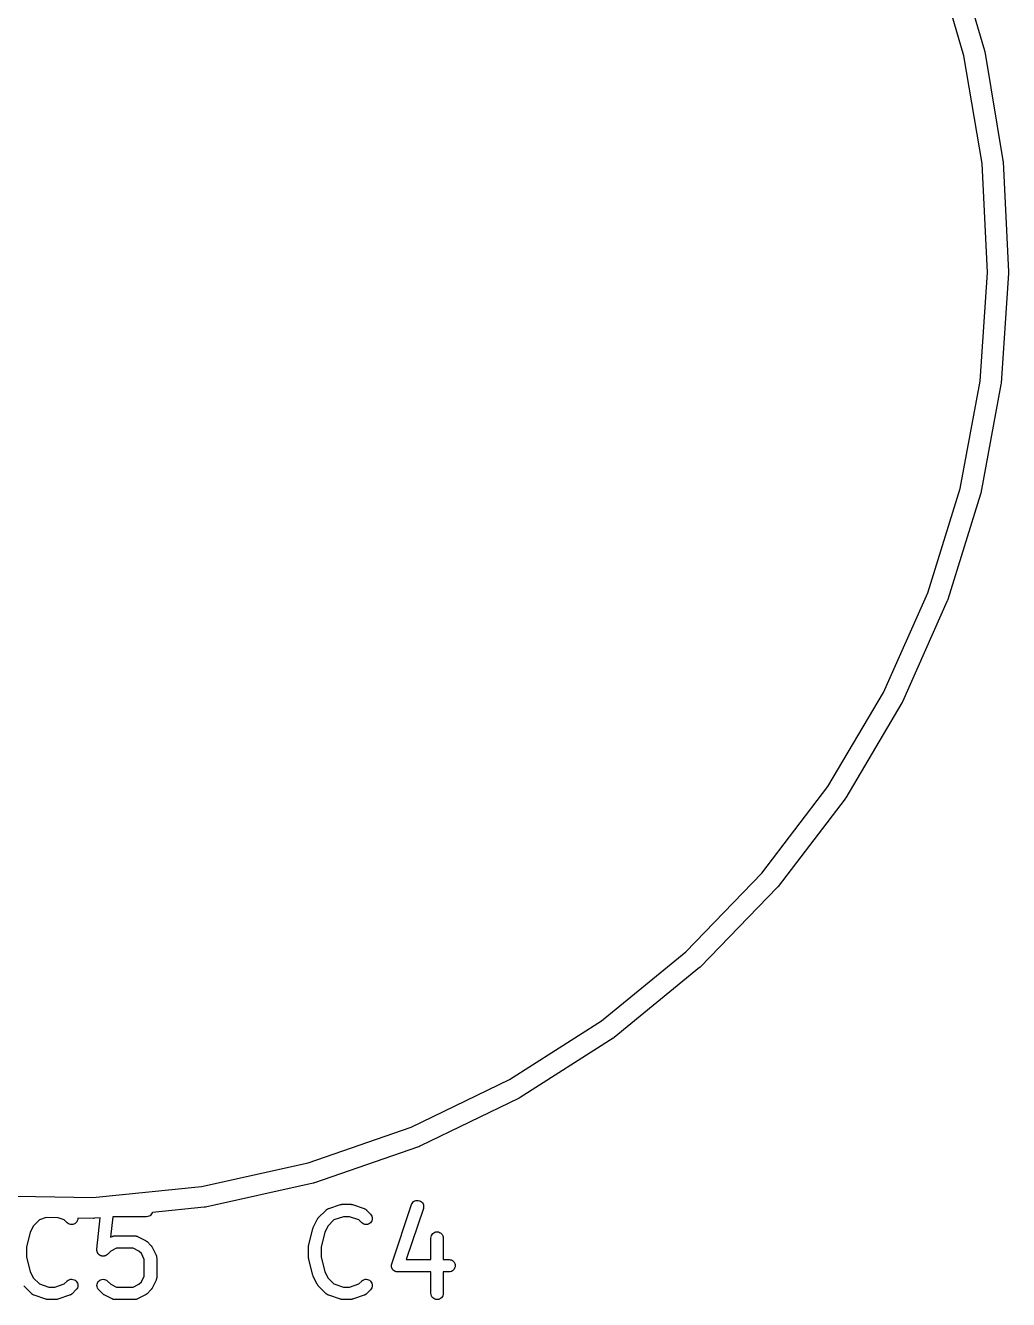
# Model space of a CAD drawing. Extents: x 122.7 to 185.3, y -119.4 to -70.3.
# Drawn here: x 133.9 to 145.76, y -102.38 to -87 of the extents above; entities that cross this region are included whole.
import ezdxf

# ---------------------------------------------------------------- set-up
doc = ezdxf.new("R2010")
doc.units = 0
doc.layers.add('BLACK', color=7, linetype='CONTINUOUS')

msp = doc.modelspace()

# ---------------------------------------------------------------- linework, layer by layer
at = {"layer": 'BLACK', "linetype": 'CONTINUOUS'}
for p, q in [((145.227, -87.3683), (144.859, -86.1035)), ((145.1, -86.0253), (145.473, -87.3044)), ((145.473, -87.3044), (145.473, -87.3044)), ((145.473, -87.3044), (145.473, -87.3045)), ((145.473, -87.3045), (145.476, -87.3169)), ((145.476, -87.3169), (145.476, -87.3179)), ((145.476, -87.3179), (145.477, -87.3189)), ((145.477, -87.3189), (145.698, -88.6327)), ((145.446, -88.6675), (145.227, -87.3683)), ((145.511, -89.9834), (145.446, -88.6675)), ((145.698, -88.6327), (145.699, -88.6455)), ((145.699, -88.6455), (145.699, -88.6465)), ((145.699, -88.6465), (145.699, -88.6475)), ((145.699, -88.6475), (145.765, -89.9782)), ((145.423, -91.2979), (145.511, -89.9834)), ((145.765, -89.993), (145.676, -91.3223)), ((145.765, -89.9782), (145.765, -89.991)), ((145.765, -89.991), (145.765, -89.992)), ((145.765, -89.992), (145.765, -89.993)), ((145.182, -92.593), (145.423, -91.2979)), ((145.674, -91.3371), (145.43, -92.6469)), ((145.676, -91.3225), (145.674, -91.3351)), ((145.674, -91.3351), (145.674, -91.3361)), ((145.674, -91.3361), (145.674, -91.3371)), ((145.676, -91.3223), (145.676, -91.3223)), ((145.676, -91.3223), (145.676, -91.3225)), ((144.791, -93.8512), (145.182, -92.593)), ((145.426, -92.6613), (145.031, -93.9337)), ((145.427, -92.6603), (145.426, -92.6613)), ((145.43, -92.6469), (145.427, -92.6593)), ((145.427, -92.6593), (145.427, -92.6603)), ((144.256, -95.0553), (144.791, -93.8512)), ((145.026, -93.9475), (144.485, -95.1651)), ((145.027, -93.9457), (145.026, -93.9466)), ((145.026, -93.9466), (145.026, -93.9475)), ((145.031, -93.9337), (145.027, -93.9457)), ((143.585, -96.1887), (144.256, -95.0553)), ((144.478, -95.1783), (143.799, -96.3245)), ((144.479, -95.1775), (144.478, -95.1783)), ((144.485, -95.1653), (144.479, -95.1766)), ((144.479, -95.1766), (144.479, -95.1775)), ((144.485, -95.1651), (144.485, -95.1652)), ((144.485, -95.1652), (144.485, -95.1653)), ((142.785, -97.236), (143.585, -96.1887)), ((143.791, -96.3368), (142.983, -97.396)), ((143.792, -96.336), (143.791, -96.3368)), ((143.799, -96.3245), (143.792, -96.3353)), ((143.792, -96.3353), (143.792, -96.336)), ((141.869, -98.1829), (142.785, -97.236)), ((142.973, -97.4072), (142.047, -98.3648)), ((142.974, -97.4065), (142.973, -97.4072)), ((142.983, -97.396), (142.974, -97.4058)), ((142.974, -97.4058), (142.974, -97.4065)), ((140.849, -99.0164), (141.869, -98.1829)), ((142.036, -98.3749), (141.004, -99.2178)), ((142.037, -98.3736), (142.036, -98.3742)), ((142.036, -98.3742), (142.036, -98.3749)), ((142.047, -98.3649), (142.037, -98.3736)), ((142.047, -98.3648), (142.047, -98.3648)), ((142.047, -98.3648), (142.047, -98.3649)), ((139.739, -99.7253), (140.849, -99.0164)), ((140.992, -99.2265), (139.869, -99.9434)), ((140.993, -99.2259), (140.992, -99.2265)), ((140.994, -99.2254), (140.993, -99.2259)), ((141.004, -99.2178), (140.994, -99.2254)), ((138.553, -100.3), (139.739, -99.7253)), ((139.856, -99.9506), (138.657, -100.532)), ((139.857, -99.9501), (139.856, -99.9506)), ((139.858, -99.9497), (139.857, -99.9501)), ((139.869, -99.9434), (139.858, -99.9497)), ((139.869, -99.9434), (139.869, -99.9434)), ((139.869, -99.9434), (139.869, -99.9434)), ((137.308, -100.732), (138.553, -100.3)), ((138.643, -100.537), (137.385, -100.974)), ((138.644, -100.537), (138.643, -100.537)), ((138.645, -100.537), (138.644, -100.537)), ((138.657, -100.532), (138.645, -100.537)), ((138.657, -100.532), (138.657, -100.532)), ((138.657, -100.532), (138.657, -100.532)), ((136.022, -101.016), (137.308, -100.732)), ((134.711, -101.148), (136.022, -101.016)), ((137.37, -100.978), (136.069, -101.266)), ((137.371, -100.978), (137.37, -100.978)), ((137.372, -100.978), (137.371, -100.978)), ((137.385, -100.974), (137.372, -100.978)), ((137.385, -100.974), (137.385, -100.974)), ((137.385, -100.974), (137.385, -100.974)), ((133.394, -101.126), (134.711, -101.148)), ((135.427, -101.335), (135.42, -101.348)), ((135.429, -101.331), (135.427, -101.335)), ((136.055, -101.268), (135.429, -101.331)), ((136.056, -101.268), (136.055, -101.268)), ((136.057, -101.268), (136.056, -101.268)), ((136.069, -101.266), (136.057, -101.268)), ((137.432, -101.396), (137.528, -101.301)), ((137.528, -101.3), (137.53, -101.299)), ((137.528, -101.301), (137.528, -101.3)), ((137.53, -101.299), (137.532, -101.297)), ((137.532, -101.297), (137.536, -101.294)), ((137.536, -101.294), (137.54, -101.291)), ((137.54, -101.291), (137.542, -101.29)), ((137.542, -101.29), (137.544, -101.289)), ((137.544, -101.289), (137.548, -101.287)), ((137.548, -101.287), (137.553, -101.284)), ((137.553, -101.284), (137.555, -101.284)), ((137.555, -101.284), (137.557, -101.283)), ((137.557, -101.283), (137.7, -101.235)), ((137.7, -101.235), (137.701, -101.235)), ((137.701, -101.235), (137.705, -101.234)), ((137.705, -101.234), (137.709, -101.233)), ((137.709, -101.233), (137.712, -101.233)), ((137.712, -101.233), (137.715, -101.232)), ((137.715, -101.232), (137.719, -101.232)), ((137.719, -101.232), (137.724, -101.231)), ((137.724, -101.231), (137.819, -101.231)), ((137.819, -101.231), (137.82, -101.231)), ((137.82, -101.231), (137.824, -101.232)), ((137.824, -101.232), (137.828, -101.232)), ((137.828, -101.232), (137.831, -101.233)), ((137.831, -101.233), (137.834, -101.233)), ((137.834, -101.233), (137.838, -101.234)), ((137.838, -101.234), (137.843, -101.235)), ((137.843, -101.235), (137.985, -101.283)), ((137.985, -101.283), (137.986, -101.283)), ((137.986, -101.283), (137.988, -101.284)), ((137.988, -101.284), (137.991, -101.285)), ((137.991, -101.285), (137.995, -101.287)), ((137.995, -101.287), (138, -101.289)), ((138, -101.289), (138.001, -101.291)), ((138.001, -101.291), (138.003, -101.292)), ((138.003, -101.292), (138.007, -101.295)), ((138.007, -101.295), (138.012, -101.298)), ((138.012, -101.298), (138.013, -101.3)), ((138.013, -101.3), (138.015, -101.301)), ((138.015, -101.301), (138.062, -101.349)), ((138.319, -101.949), (138.557, -101.235)), ((138.7, -101.282), (138.494, -101.898)), ((138.557, -101.235), (138.558, -101.234)), ((138.558, -101.234), (138.564, -101.221)), ((138.564, -101.221), (138.572, -101.209)), ((138.572, -101.209), (138.583, -101.199)), ((138.583, -101.199), (138.596, -101.191)), ((138.596, -101.191), (138.609, -101.186)), ((138.609, -101.186), (138.624, -101.184)), ((138.624, -101.184), (138.638, -101.184)), ((138.638, -101.184), (138.653, -101.188)), ((138.653, -101.188), (138.666, -101.194)), ((138.666, -101.194), (138.678, -101.202)), ((138.678, -101.202), (138.688, -101.213)), ((138.688, -101.213), (138.696, -101.225)), ((138.696, -101.225), (138.701, -101.239)), ((138.703, -101.268), (138.7, -101.282)), ((138.701, -101.239), (138.703, -101.254)), ((138.703, -101.254), (138.703, -101.268)), ((134.065, -101.42), (133.991, -101.494)), ((134.146, -101.393), (134.065, -101.42)), ((134.291, -101.395), (134.146, -101.393)), ((134.365, -101.42), (134.291, -101.395)), ((134.4, -101.455), (134.365, -101.42)), ((134.412, -101.464), (134.4, -101.455)), ((134.425, -101.471), (134.412, -101.464)), ((134.439, -101.475), (134.425, -101.471)), ((134.453, -101.477), (134.439, -101.475)), ((134.468, -101.475), (134.453, -101.477)), ((134.482, -101.471), (134.468, -101.475)), ((134.495, -101.464), (134.482, -101.471)), ((134.506, -101.455), (134.495, -101.464)), ((134.515, -101.444), (134.506, -101.455)), ((134.522, -101.431), (134.515, -101.444)), ((134.527, -101.417), (134.522, -101.431)), ((134.528, -101.402), (134.527, -101.417)), ((134.714, -101.402), (134.528, -101.399)), ((134.528, -101.399), (134.528, -101.402)), ((134.715, -101.402), (134.714, -101.402)), ((134.716, -101.402), (134.715, -101.402)), ((134.729, -101.401), (134.716, -101.402)), ((134.798, -101.394), (134.729, -101.401)), ((134.76, -101.775), (134.798, -101.394)), ((134.95, -101.381), (134.925, -101.63)), ((135.358, -101.381), (134.95, -101.381)), ((135.373, -101.38), (135.358, -101.381)), ((135.387, -101.376), (135.373, -101.38)), ((135.4, -101.369), (135.387, -101.376)), ((135.411, -101.36), (135.4, -101.369)), ((135.42, -101.348), (135.411, -101.36)), ((137.371, -101.511), (137.418, -101.416)), ((137.418, -101.416), (137.419, -101.415)), ((137.419, -101.415), (137.421, -101.411)), ((137.421, -101.411), (137.423, -101.408)), ((137.423, -101.408), (137.425, -101.405)), ((137.425, -101.405), (137.427, -101.402)), ((137.427, -101.402), (137.43, -101.399)), ((137.43, -101.399), (137.432, -101.396)), ((137.621, -101.42), (137.547, -101.494)), ((137.736, -101.381), (137.621, -101.42)), ((137.807, -101.381), (137.736, -101.381)), ((137.921, -101.42), (137.807, -101.381)), ((137.956, -101.455), (137.921, -101.42)), ((137.968, -101.464), (137.956, -101.455)), ((137.981, -101.471), (137.968, -101.464)), ((137.995, -101.475), (137.981, -101.471)), ((138.009, -101.477), (137.995, -101.475)), ((138.024, -101.475), (138.009, -101.477)), ((138.038, -101.471), (138.024, -101.475)), ((138.051, -101.464), (138.038, -101.471)), ((138.062, -101.455), (138.051, -101.464)), ((138.062, -101.349), (138.063, -101.349)), ((138.071, -101.444), (138.062, -101.455)), ((138.063, -101.349), (138.072, -101.361)), ((138.078, -101.431), (138.071, -101.444)), ((138.072, -101.361), (138.079, -101.374)), ((138.083, -101.417), (138.078, -101.431)), ((138.079, -101.374), (138.083, -101.388)), ((138.083, -101.388), (138.084, -101.402)), ((138.084, -101.402), (138.083, -101.417)), ((133.953, -101.571), (133.909, -101.744)), ((133.991, -101.494), (133.953, -101.571)), ((134.925, -101.63), (134.944, -101.62)), ((134.944, -101.62), (134.945, -101.62)), ((134.945, -101.62), (134.947, -101.619)), ((134.947, -101.619), (134.949, -101.618)), ((134.949, -101.618), (134.953, -101.617)), ((134.953, -101.617), (134.958, -101.615)), ((134.958, -101.615), (134.96, -101.614)), ((134.96, -101.614), (134.963, -101.614)), ((134.963, -101.614), (134.968, -101.613)), ((134.968, -101.613), (134.973, -101.612)), ((134.973, -101.612), (134.975, -101.613)), ((134.975, -101.613), (134.977, -101.612)), ((134.977, -101.612), (135.215, -101.612)), ((135.215, -101.612), (135.216, -101.612)), ((135.216, -101.612), (135.218, -101.613)), ((135.218, -101.613), (135.221, -101.613)), ((135.221, -101.613), (135.226, -101.613)), ((135.226, -101.613), (135.231, -101.614)), ((135.231, -101.614), (135.233, -101.615)), ((135.233, -101.615), (135.235, -101.615)), ((135.235, -101.615), (135.24, -101.617)), ((135.24, -101.617), (135.245, -101.618)), ((135.245, -101.618), (135.247, -101.619)), ((135.247, -101.619), (135.249, -101.62)), ((135.249, -101.62), (135.344, -101.668)), ((137.318, -101.717), (137.365, -101.526)), ((137.365, -101.526), (137.365, -101.525)), ((137.365, -101.525), (137.366, -101.525)), ((137.366, -101.525), (137.368, -101.518)), ((137.366, -101.525), (137.366, -101.525)), ((137.368, -101.518), (137.371, -101.512)), ((137.371, -101.512), (137.371, -101.511)), ((137.371, -101.511), (137.371, -101.511)), ((137.509, -101.571), (137.465, -101.744)), ((137.547, -101.494), (137.509, -101.571)), ((138.791, -101.639), (138.793, -101.624)), ((138.791, -101.64), (138.791, -101.639)), ((138.791, -101.898), (138.791, -101.64)), ((138.793, -101.624), (138.798, -101.61)), ((138.798, -101.61), (138.805, -101.597)), ((138.805, -101.597), (138.814, -101.586)), ((138.814, -101.586), (138.825, -101.577)), ((138.825, -101.577), (138.838, -101.57)), ((138.838, -101.57), (138.852, -101.566)), ((138.852, -101.566), (138.867, -101.565)), ((138.867, -101.565), (138.882, -101.566)), ((138.882, -101.566), (138.896, -101.571)), ((138.896, -101.571), (138.908, -101.578)), ((138.908, -101.578), (138.92, -101.587)), ((138.92, -101.587), (138.929, -101.598)), ((138.929, -101.598), (138.936, -101.611)), ((138.936, -101.611), (138.94, -101.625)), ((138.94, -101.625), (138.941, -101.64)), ((138.941, -101.64), (138.941, -101.898)), ((133.909, -101.744), (133.909, -101.869)), ((134.759, -101.782), (134.76, -101.779)), ((134.76, -101.786), (134.759, -101.782)), ((134.76, -101.779), (134.76, -101.775)), ((134.76, -101.79), (134.76, -101.786)), ((134.76, -101.793), (134.76, -101.79)), ((134.761, -101.797), (134.76, -101.793)), ((134.762, -101.8), (134.761, -101.797)), ((134.926, -101.797), (134.887, -101.836)), ((134.995, -101.762), (134.926, -101.797)), ((135.198, -101.762), (134.995, -101.762)), ((135.266, -101.797), (135.198, -101.762)), ((135.296, -101.827), (135.266, -101.797)), ((135.344, -101.668), (135.345, -101.668)), ((135.345, -101.668), (135.348, -101.671)), ((135.348, -101.671), (135.352, -101.673)), ((135.352, -101.673), (135.355, -101.675)), ((135.355, -101.675), (135.357, -101.676)), ((135.357, -101.676), (135.36, -101.679)), ((135.36, -101.679), (135.364, -101.682)), ((135.364, -101.682), (135.411, -101.73)), ((135.411, -101.73), (135.412, -101.73)), ((135.412, -101.73), (135.414, -101.734)), ((135.414, -101.734), (135.417, -101.737)), ((135.417, -101.737), (135.419, -101.739)), ((135.419, -101.739), (135.421, -101.742)), ((135.421, -101.742), (135.423, -101.745)), ((135.423, -101.745), (135.425, -101.749)), ((135.425, -101.749), (135.473, -101.844)), ((137.315, -101.731), (137.316, -101.725)), ((137.315, -101.733), (137.315, -101.731)), ((137.315, -101.734), (137.315, -101.733)), ((137.315, -101.735), (137.315, -101.734)), ((137.315, -101.878), (137.315, -101.735)), ((137.316, -101.725), (137.317, -101.719)), ((137.317, -101.718), (137.318, -101.717)), ((137.317, -101.719), (137.317, -101.718)), ((137.465, -101.744), (137.465, -101.869)), ((133.909, -101.869), (133.953, -102.042)), ((134.762, -101.804), (134.762, -101.8)), ((134.764, -101.807), (134.762, -101.804)), ((134.765, -101.811), (134.764, -101.807)), ((134.767, -101.814), (134.765, -101.811)), ((134.768, -101.818), (134.767, -101.814)), ((134.77, -101.821), (134.768, -101.818)), ((134.772, -101.824), (134.77, -101.821)), ((134.774, -101.827), (134.772, -101.824)), ((134.776, -101.83), (134.774, -101.827)), ((134.779, -101.832), (134.776, -101.83)), ((134.781, -101.835), (134.779, -101.832)), ((134.784, -101.838), (134.781, -101.835)), ((134.786, -101.84), (134.784, -101.838)), ((134.789, -101.842), (134.786, -101.84)), ((134.792, -101.845), (134.789, -101.842)), ((134.795, -101.846), (134.792, -101.845)), ((134.798, -101.848), (134.795, -101.846)), ((134.802, -101.85), (134.798, -101.848)), ((134.805, -101.852), (134.802, -101.85)), ((134.809, -101.853), (134.805, -101.852)), ((134.812, -101.854), (134.809, -101.853)), ((134.816, -101.855), (134.812, -101.854)), ((134.819, -101.856), (134.816, -101.855)), ((134.823, -101.856), (134.819, -101.856)), ((134.826, -101.857), (134.823, -101.856)), ((134.83, -101.857), (134.826, -101.857)), ((134.833, -101.858), (134.83, -101.857)), ((134.837, -101.857), (134.833, -101.858)), ((134.841, -101.857), (134.837, -101.857)), ((134.844, -101.857), (134.841, -101.857)), ((134.848, -101.856), (134.844, -101.857)), ((134.852, -101.855), (134.848, -101.856)), ((134.855, -101.855), (134.852, -101.855)), ((134.859, -101.853), (134.855, -101.855)), ((134.862, -101.852), (134.859, -101.853)), ((134.865, -101.85), (134.862, -101.852)), ((134.869, -101.849), (134.865, -101.85)), ((134.872, -101.847), (134.869, -101.849)), ((134.875, -101.845), (134.872, -101.847)), ((134.878, -101.843), (134.875, -101.845)), ((134.881, -101.841), (134.878, -101.843)), ((134.884, -101.839), (134.881, -101.841)), ((134.887, -101.836), (134.884, -101.839)), ((134.887, -101.836), (134.887, -101.836)), ((135.331, -101.896), (135.296, -101.827)), ((135.331, -102.098), (135.331, -101.896)), ((135.473, -101.844), (135.473, -101.845)), ((135.473, -101.845), (135.474, -101.847)), ((135.474, -101.847), (135.475, -101.849)), ((135.475, -101.849), (135.477, -101.854)), ((135.477, -101.854), (135.478, -101.859)), ((135.478, -101.859), (135.479, -101.861)), ((135.479, -101.861), (135.479, -101.863)), ((135.479, -101.863), (135.48, -101.868)), ((135.48, -101.868), (135.481, -101.873)), ((135.481, -101.873), (135.48, -101.876)), ((135.48, -101.876), (135.481, -101.878)), ((135.481, -101.878), (135.481, -102.116)), ((137.315, -101.879), (137.315, -101.878)), ((137.315, -101.88), (137.315, -101.879)), ((137.316, -101.886), (137.315, -101.88)), ((137.317, -101.892), (137.316, -101.886)), ((137.317, -101.894), (137.317, -101.892)), ((137.317, -101.895), (137.317, -101.894)), ((137.318, -101.896), (137.317, -101.895)), ((137.365, -102.086), (137.318, -101.896)), ((137.465, -101.869), (137.509, -102.042)), ((138.318, -101.954), (138.319, -101.949)), ((138.494, -101.898), (138.791, -101.898)), ((138.941, -101.898), (139.009, -101.898)), ((139.009, -101.898), (139.01, -101.898)), ((139.01, -101.898), (139.025, -101.9)), ((139.025, -101.9), (139.039, -101.904)), ((139.039, -101.904), (139.052, -101.911)), ((139.052, -101.911), (139.063, -101.921)), ((139.063, -101.921), (139.072, -101.932)), ((139.072, -101.932), (139.079, -101.945)), ((139.079, -101.945), (139.083, -101.959)), ((133.953, -102.042), (133.991, -102.119)), ((135.296, -102.167), (135.331, -102.098)), ((137.365, -102.087), (137.365, -102.086)), ((137.368, -102.094), (137.365, -102.087)), ((137.365, -102.087), (137.365, -102.087)), ((137.37, -102.1), (137.368, -102.094)), ((137.37, -102.101), (137.37, -102.1)), ((137.371, -102.102), (137.37, -102.101)), ((137.37, -102.101), (137.37, -102.101)), ((137.418, -102.197), (137.371, -102.102)), ((137.509, -102.042), (137.547, -102.119)), ((138.315, -101.973), (138.316, -101.968)), ((138.316, -101.975), (138.315, -101.973)), ((138.315, -101.978), (138.316, -101.975)), ((138.316, -101.983), (138.315, -101.978)), ((138.316, -101.964), (138.317, -101.961)), ((138.316, -101.968), (138.316, -101.964)), ((138.317, -101.987), (138.316, -101.983)), ((138.317, -101.958), (138.318, -101.954)), ((138.317, -101.961), (138.317, -101.958)), ((138.317, -101.99), (138.317, -101.987)), ((138.318, -101.993), (138.317, -101.99)), ((138.319, -101.997), (138.318, -101.993)), ((138.321, -102.001), (138.319, -101.997)), ((138.322, -102.004), (138.321, -102.001)), ((138.323, -102.006), (138.322, -102.004)), ((138.325, -102.01), (138.323, -102.006)), ((138.328, -102.014), (138.325, -102.01)), ((138.329, -102.016), (138.328, -102.014)), ((138.331, -102.019), (138.329, -102.016)), ((138.334, -102.022), (138.331, -102.019)), ((138.337, -102.026), (138.334, -102.022)), ((138.339, -102.027), (138.337, -102.026)), ((138.341, -102.029), (138.339, -102.027)), ((138.344, -102.032), (138.341, -102.029)), ((138.348, -102.035), (138.344, -102.032)), ((138.35, -102.036), (138.348, -102.035)), ((138.353, -102.038), (138.35, -102.036)), ((138.357, -102.04), (138.353, -102.038)), ((138.361, -102.042), (138.357, -102.04)), ((138.363, -102.043), (138.361, -102.042)), ((138.366, -102.044), (138.363, -102.043)), ((138.37, -102.045), (138.366, -102.044)), ((138.375, -102.046), (138.37, -102.045)), ((138.378, -102.047), (138.375, -102.046)), ((138.38, -102.047), (138.378, -102.047)), ((138.385, -102.048), (138.38, -102.047)), ((138.389, -102.048), (138.385, -102.048)), ((138.39, -102.048), (138.389, -102.048)), ((138.791, -102.048), (138.39, -102.048)), ((138.791, -102.306), (138.791, -102.048)), ((139.009, -102.048), (138.941, -102.048)), ((138.941, -102.048), (138.941, -102.306)), ((139.024, -102.047), (139.009, -102.048)), ((139.038, -102.042), (139.024, -102.047)), ((139.051, -102.036), (139.038, -102.042)), ((139.062, -102.026), (139.051, -102.036)), ((139.072, -102.015), (139.062, -102.026)), ((139.078, -102.002), (139.072, -102.015)), ((139.083, -101.988), (139.078, -102.002)), ((139.083, -101.959), (139.084, -101.974)), ((139.084, -101.974), (139.083, -101.988)), ((133.972, -102.312), (133.876, -102.217)), ((133.991, -102.119), (134.065, -102.193)), ((134.065, -102.193), (134.18, -102.231)), ((134.18, -102.231), (134.251, -102.231)), ((134.251, -102.231), (134.365, -102.193)), ((134.365, -102.193), (134.4, -102.158)), ((134.4, -102.158), (134.401, -102.157)), ((134.401, -102.157), (134.412, -102.148)), ((134.412, -102.148), (134.425, -102.142)), ((134.425, -102.142), (134.44, -102.137)), ((134.44, -102.137), (134.454, -102.136)), ((134.454, -102.136), (134.469, -102.138)), ((134.469, -102.138), (134.483, -102.142)), ((134.483, -102.142), (134.495, -102.149)), ((134.495, -102.149), (134.507, -102.158)), ((134.516, -102.253), (134.506, -102.264)), ((134.507, -102.158), (134.516, -102.17)), ((134.516, -102.17), (134.523, -102.183)), ((134.523, -102.24), (134.516, -102.253)), ((134.523, -102.183), (134.527, -102.197)), ((134.527, -102.226), (134.523, -102.24)), ((134.527, -102.197), (134.528, -102.211)), ((134.528, -102.211), (134.527, -102.226)), ((134.759, -102.21), (134.761, -102.196)), ((134.761, -102.225), (134.759, -102.21)), ((134.761, -102.196), (134.765, -102.182)), ((134.765, -102.239), (134.761, -102.225)), ((134.765, -102.182), (134.772, -102.169)), ((134.771, -102.252), (134.765, -102.239)), ((134.781, -102.263), (134.771, -102.252)), ((134.772, -102.169), (134.782, -102.158)), ((134.782, -102.158), (134.793, -102.149)), ((134.793, -102.149), (134.806, -102.142)), ((134.806, -102.142), (134.82, -102.138)), ((134.82, -102.138), (134.835, -102.136)), ((134.835, -102.136), (134.849, -102.138)), ((134.849, -102.138), (134.863, -102.142)), ((134.863, -102.142), (134.876, -102.149)), ((134.876, -102.149), (134.887, -102.158)), ((134.887, -102.158), (134.926, -102.197)), ((134.926, -102.197), (134.995, -102.231)), ((134.995, -102.231), (135.198, -102.231)), ((135.198, -102.231), (135.266, -102.197)), ((135.266, -102.197), (135.296, -102.167)), ((135.417, -102.258), (135.414, -102.261)), ((135.418, -102.255), (135.417, -102.258)), ((135.42, -102.253), (135.418, -102.255)), ((135.422, -102.249), (135.42, -102.253)), ((135.425, -102.246), (135.422, -102.249)), ((135.473, -102.149), (135.425, -102.245)), ((135.425, -102.245), (135.425, -102.246)), ((135.474, -102.147), (135.473, -102.149)), ((135.475, -102.145), (135.474, -102.147)), ((135.476, -102.141), (135.475, -102.145)), ((135.478, -102.136), (135.476, -102.141)), ((135.479, -102.131), (135.478, -102.134)), ((135.478, -102.134), (135.478, -102.136)), ((135.48, -102.126), (135.479, -102.131)), ((135.481, -102.117), (135.48, -102.119)), ((135.48, -102.119), (135.481, -102.121)), ((135.481, -102.121), (135.48, -102.126)), ((135.481, -102.116), (135.481, -102.117)), ((137.421, -102.201), (137.418, -102.197)), ((137.423, -102.204), (137.421, -102.201)), ((137.425, -102.207), (137.423, -102.204)), ((137.426, -102.209), (137.425, -102.207)), ((137.429, -102.213), (137.426, -102.209)), ((137.432, -102.216), (137.429, -102.213)), ((137.432, -102.217), (137.432, -102.216)), ((137.528, -102.312), (137.432, -102.217)), ((137.547, -102.119), (137.621, -102.193)), ((137.621, -102.193), (137.736, -102.231)), ((137.736, -102.231), (137.807, -102.231)), ((137.807, -102.231), (137.921, -102.193)), ((137.921, -102.193), (137.956, -102.158)), ((137.956, -102.158), (137.957, -102.157)), ((137.957, -102.157), (137.968, -102.148)), ((137.968, -102.148), (137.981, -102.142)), ((137.981, -102.142), (137.996, -102.137)), ((137.996, -102.137), (138.01, -102.136)), ((138.01, -102.136), (138.025, -102.138)), ((138.025, -102.138), (138.039, -102.142)), ((138.039, -102.142), (138.051, -102.149)), ((138.051, -102.149), (138.063, -102.158)), ((138.072, -102.253), (138.062, -102.264)), ((138.063, -102.158), (138.072, -102.17)), ((138.072, -102.17), (138.079, -102.183)), ((138.079, -102.24), (138.072, -102.253)), ((138.079, -102.183), (138.083, -102.197)), ((138.083, -102.226), (138.079, -102.24)), ((138.083, -102.197), (138.084, -102.211)), ((138.084, -102.211), (138.083, -102.226)), ((133.973, -102.313), (133.972, -102.312)), ((133.975, -102.315), (133.973, -102.313)), ((133.979, -102.318), (133.975, -102.315)), ((133.983, -102.321), (133.979, -102.318)), ((133.985, -102.322), (133.983, -102.321)), ((133.987, -102.323), (133.985, -102.322)), ((133.991, -102.326), (133.987, -102.323)), ((133.996, -102.328), (133.991, -102.326)), ((133.998, -102.329), (133.996, -102.328)), ((134, -102.33), (133.998, -102.329)), ((134.001, -102.33), (134, -102.33)), ((134.144, -102.378), (134.001, -102.33)), ((134.148, -102.378), (134.144, -102.378)), ((134.152, -102.38), (134.148, -102.378)), ((134.155, -102.38), (134.152, -102.38)), ((134.158, -102.381), (134.155, -102.38)), ((134.162, -102.381), (134.158, -102.381)), ((134.167, -102.381), (134.162, -102.381)), ((134.168, -102.381), (134.167, -102.381)), ((134.263, -102.381), (134.168, -102.381)), ((134.267, -102.381), (134.263, -102.381)), ((134.271, -102.381), (134.267, -102.381)), ((134.274, -102.38), (134.271, -102.381)), ((134.277, -102.38), (134.274, -102.38)), ((134.281, -102.379), (134.277, -102.38)), ((134.286, -102.378), (134.281, -102.379)), ((134.287, -102.378), (134.286, -102.378)), ((134.429, -102.33), (134.287, -102.378)), ((134.431, -102.329), (134.429, -102.33)), ((134.434, -102.328), (134.431, -102.329)), ((134.438, -102.326), (134.434, -102.328)), ((134.443, -102.324), (134.438, -102.326)), ((134.445, -102.323), (134.443, -102.324)), ((134.447, -102.322), (134.445, -102.323)), ((134.451, -102.318), (134.447, -102.322)), ((134.455, -102.316), (134.451, -102.318)), ((134.456, -102.314), (134.455, -102.316)), ((134.458, -102.313), (134.456, -102.314)), ((134.459, -102.312), (134.458, -102.313)), ((134.506, -102.264), (134.459, -102.312)), ((134.781, -102.264), (134.781, -102.263)), ((134.829, -102.312), (134.781, -102.264)), ((134.832, -102.314), (134.829, -102.312)), ((134.835, -102.317), (134.832, -102.314)), ((134.838, -102.319), (134.835, -102.317)), ((134.84, -102.321), (134.838, -102.319)), ((134.844, -102.323), (134.84, -102.321)), ((134.847, -102.325), (134.844, -102.323)), ((134.848, -102.326), (134.847, -102.325)), ((134.944, -102.373), (134.848, -102.326)), ((134.946, -102.374), (134.944, -102.373)), ((134.948, -102.375), (134.946, -102.374)), ((134.952, -102.377), (134.948, -102.375)), ((134.957, -102.379), (134.952, -102.377)), ((134.959, -102.379), (134.957, -102.379)), ((134.962, -102.38), (134.959, -102.379)), ((134.967, -102.38), (134.962, -102.38)), ((134.972, -102.381), (134.967, -102.38)), ((134.974, -102.381), (134.972, -102.381)), ((134.976, -102.381), (134.974, -102.381)), ((134.977, -102.381), (134.976, -102.381)), ((135.215, -102.381), (134.977, -102.381)), ((135.217, -102.381), (135.215, -102.381)), ((135.22, -102.381), (135.217, -102.381)), ((135.225, -102.38), (135.22, -102.381)), ((135.23, -102.38), (135.225, -102.38)), ((135.232, -102.379), (135.23, -102.38)), ((135.234, -102.379), (135.232, -102.379)), ((135.239, -102.377), (135.234, -102.379)), ((135.244, -102.376), (135.239, -102.377)), ((135.246, -102.375), (135.244, -102.376)), ((135.248, -102.374), (135.246, -102.375)), ((135.249, -102.373), (135.248, -102.374)), ((135.344, -102.326), (135.249, -102.373)), ((135.348, -102.324), (135.344, -102.326)), ((135.351, -102.322), (135.348, -102.324)), ((135.354, -102.32), (135.351, -102.322)), ((135.356, -102.318), (135.354, -102.32)), ((135.359, -102.315), (135.356, -102.318)), ((135.363, -102.313), (135.359, -102.315)), ((135.364, -102.312), (135.363, -102.313)), ((135.411, -102.264), (135.364, -102.312)), ((135.414, -102.261), (135.411, -102.264)), ((137.529, -102.313), (137.528, -102.312)), ((137.531, -102.315), (137.529, -102.313)), ((137.535, -102.318), (137.531, -102.315)), ((137.539, -102.321), (137.535, -102.318)), ((137.541, -102.322), (137.539, -102.321)), ((137.543, -102.323), (137.541, -102.322)), ((137.547, -102.326), (137.543, -102.323)), ((137.552, -102.328), (137.547, -102.326)), ((137.554, -102.329), (137.552, -102.328)), ((137.556, -102.33), (137.554, -102.329)), ((137.557, -102.33), (137.556, -102.33)), ((137.7, -102.378), (137.557, -102.33)), ((137.704, -102.378), (137.7, -102.378)), ((137.708, -102.38), (137.704, -102.378)), ((137.711, -102.38), (137.708, -102.38)), ((137.714, -102.381), (137.711, -102.38)), ((137.718, -102.381), (137.714, -102.381)), ((137.723, -102.381), (137.718, -102.381)), ((137.724, -102.381), (137.723, -102.381)), ((137.819, -102.381), (137.724, -102.381)), ((137.823, -102.381), (137.819, -102.381)), ((137.827, -102.381), (137.823, -102.381)), ((137.83, -102.38), (137.827, -102.381)), ((137.833, -102.38), (137.83, -102.38)), ((137.837, -102.379), (137.833, -102.38)), ((137.842, -102.378), (137.837, -102.379)), ((137.843, -102.378), (137.842, -102.378)), ((137.985, -102.33), (137.843, -102.378)), ((137.987, -102.329), (137.985, -102.33)), ((137.99, -102.328), (137.987, -102.329)), ((137.994, -102.326), (137.99, -102.328)), ((137.999, -102.324), (137.994, -102.326)), ((138.001, -102.323), (137.999, -102.324)), ((138.003, -102.322), (138.001, -102.323)), ((138.007, -102.318), (138.003, -102.322)), ((138.011, -102.316), (138.007, -102.318)), ((138.012, -102.314), (138.011, -102.316)), ((138.014, -102.313), (138.012, -102.314)), ((138.015, -102.312), (138.014, -102.313)), ((138.062, -102.264), (138.015, -102.312)), ((138.793, -102.321), (138.791, -102.306)), ((138.797, -102.335), (138.793, -102.321)), ((138.804, -102.348), (138.797, -102.335)), ((138.813, -102.359), (138.804, -102.348)), ((138.825, -102.369), (138.813, -102.359)), ((138.837, -102.376), (138.825, -102.369)), ((138.851, -102.38), (138.837, -102.376)), ((138.866, -102.381), (138.851, -102.38)), ((138.881, -102.38), (138.866, -102.381)), ((138.895, -102.376), (138.881, -102.38)), ((138.908, -102.369), (138.895, -102.376)), ((138.919, -102.36), (138.908, -102.369)), ((138.928, -102.349), (138.919, -102.36)), ((138.935, -102.336), (138.928, -102.349)), ((138.94, -102.322), (138.935, -102.336)), ((138.941, -102.307), (138.94, -102.322)), ((138.941, -102.306), (138.941, -102.307))]:
    msp.add_line(p, q, dxfattribs=at)

doc.saveas('drawing.dxf')
